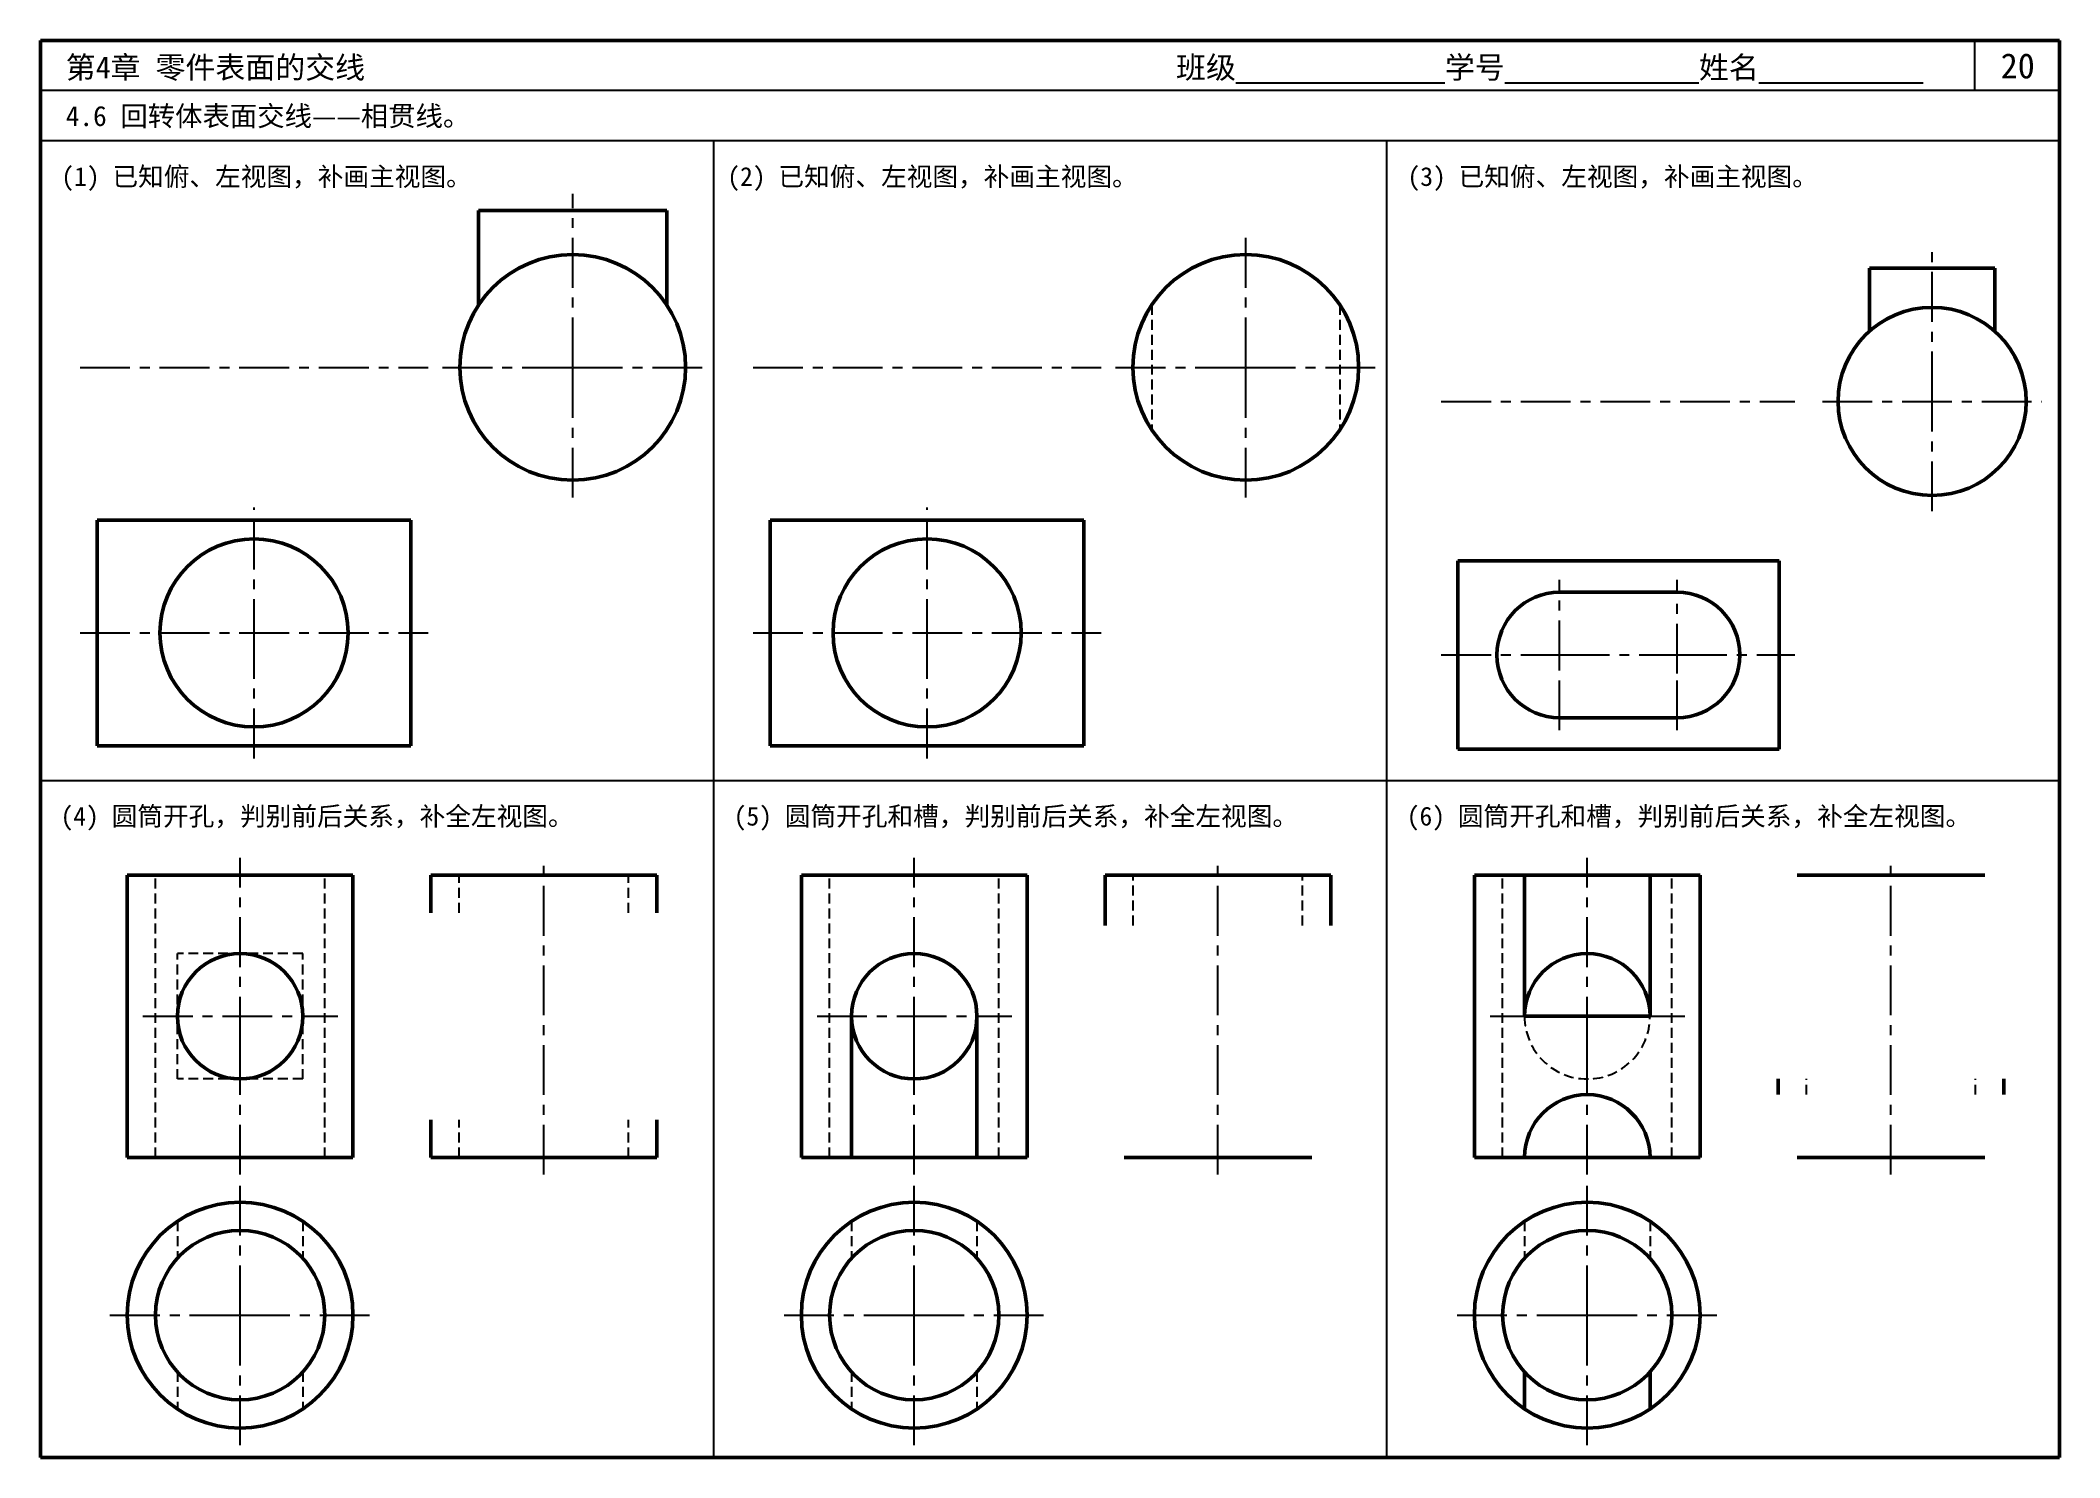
# Model space of a CAD drawing. Header units: millimetres. Extents: x 0 to 322, y 0 to 226.
import ezdxf

# ---------------------------------------------------------------- set-up
doc = ezdxf.new("R2010")
doc.units = ezdxf.units.MM
doc.header["$LTSCALE"] = 0.25
doc.linetypes.add('CENTER', pattern=[50.8, 31.75, -6.35, 6.35, -6.35])
doc.linetypes.add('HIDDEN', pattern=[9.525, 6.35, -3.175])
doc.layers.add('点画线层', color=7, linetype='CENTER')
doc.layers.add('虚线层', color=7, linetype='HIDDEN')
doc.layers.add('粗实线层', color=7, linetype='Continuous', lineweight=50)
doc.styles.add('宋体', font='SimSun.ttf', dxfattribs={"height": 3.5})

msp = doc.modelspace()

# ---------------------------------------------------------------- linework, layer by layer
at = {"lineweight": 50}
for p, q in [((322, 226), (0, 226)), ((0, 226), (0, 0)), ((322, 0), (322, 226)), ((0, 0), (322, 0))]:
    msp.add_line(p, q, dxfattribs=at)
for p, q in [((308.49, 218), (308.49, 226)), ((322, 218), (0, 218)), ((322, 210), (0, 210)), ((107.33, 210), (107.33, 0)), ((214.67, 210), (214.67, 0)), ((0, 108), (322, 108))]:
    msp.add_line(p, q)
at = {"layer": '点画线层'}
for p, q in [((84.89, 173.86), (84.89, 201.53)), ((192.22, 173.86), (192.22, 195.54)), ((301.67, 168.43), (301.67, 192.33)), ((6.32, 173.86), (61.82, 173.86)), ((64.14, 173.86), (84.89, 173.86)), ((84.89, 153.11), (84.89, 173.86)), ((84.89, 173.86), (105.64, 173.86)), ((113.65, 173.86), (169.15, 173.86)), ((171.47, 173.86), (192.22, 173.86)), ((192.22, 153.11), (192.22, 173.86)), ((192.22, 173.86), (212.97, 173.86)), ((223.39, 168.43), (279.77, 168.43)), ((284.17, 168.43), (319.17, 168.43)), ((301.67, 150.93), (301.67, 168.43)), ((34.07, 128.94), (34.07, 151.51)), ((141.4, 128.94), (141.4, 151.51)), ((242.27, 125.55), (242.27, 139.99)), ((261.02, 125.04), (261.02, 139.99)), ((34.07, 111.51), (34.07, 134.1)), ((141.4, 111.51), (141.4, 134.1)), ((6.32, 131.51), (61.82, 131.51)), ((113.65, 131.51), (169.15, 131.51)), ((242.27, 115.99), (242.27, 129.83)), ((261.02, 115.99), (261.02, 129.83)), ((223.39, 127.99), (242.27, 127.99)), ((242.27, 127.99), (261.02, 127.99)), ((261.02, 127.99), (279.77, 127.99)), ((31.85, 65.53), (31.85, 95.63)), ((80.28, 45.13), (80.28, 95.63)), ((139.35, 65.53), (139.35, 95.63)), ((187.78, 45.13), (187.78, 95.63)), ((246.68, 65.53), (246.68, 95.63)), ((295.11, 45.13), (295.11, 95.63)), ((16.35, 70.38), (47.41, 70.38)), ((123.85, 70.38), (154.91, 70.38)), ((231.18, 70.38), (262.24, 70.38)), ((31.85, 45.13), (31.85, 65.53)), ((139.35, 45.13), (139.35, 65.53)), ((246.68, 45.13), (246.68, 65.53)), ((31.85, 22.72), (31.85, 43.47)), ((139.35, 22.72), (139.35, 43.47)), ((246.68, 22.72), (246.68, 43.47)), ((11.1, 22.72), (31.85, 22.72)), ((31.85, 22.72), (52.6, 22.72)), ((31.85, 1.97), (31.85, 22.72)), ((118.6, 22.72), (139.35, 22.72)), ((139.35, 22.72), (160.1, 22.72)), ((139.35, 1.97), (139.35, 22.72)), ((225.93, 22.72), (246.68, 22.72)), ((246.68, 22.72), (267.43, 22.72)), ((246.68, 1.97), (246.68, 22.72))]:
    msp.add_line(p, q, dxfattribs=at)
at = {"layer": '粗实线层'}
for p, q in [((69.89, 198.86), (99.89, 198.86)), ((69.89, 183.81), (69.89, 198.86)), ((99.89, 183.81), (99.89, 198.86)), ((291.67, 189.68), (311.67, 189.68)), ((291.67, 179.61), (291.67, 189.68)), ((311.67, 179.61), (311.67, 189.68)), ((9.07, 149.51), (59.07, 149.51)), ((9.07, 149.51), (9.07, 113.51)), ((59.07, 149.51), (59.07, 113.51)), ((116.4, 149.51), (166.4, 149.51)), ((116.4, 149.51), (116.4, 113.51)), ((166.4, 149.51), (166.4, 113.51)), ((226.02, 112.99), (226.02, 142.99)), ((226.02, 142.99), (277.27, 142.99)), ((277.27, 112.99), (277.27, 142.99)), ((261.02, 137.99), (242.27, 137.99)), ((261.02, 117.99), (242.27, 117.99)), ((59.07, 113.51), (9.07, 113.51)), ((166.4, 113.51), (116.4, 113.51)), ((226.02, 112.99), (277.27, 112.99)), ((13.85, 92.88), (49.85, 92.88)), ((13.85, 47.88), (13.85, 92.88)), ((49.85, 47.88), (49.85, 92.88)), ((62.28, 92.88), (98.28, 92.88)), ((62.28, 86.88), (62.28, 92.88)), ((98.28, 86.88), (98.28, 92.88)), ((121.35, 92.88), (157.35, 92.88)), ((121.35, 47.88), (121.35, 92.88)), ((157.35, 47.88), (157.35, 92.88)), ((169.78, 92.88), (205.78, 92.88)), ((169.78, 84.88), (169.78, 92.88)), ((205.78, 84.88), (205.78, 92.88)), ((228.68, 92.88), (264.68, 92.88)), ((228.68, 47.88), (228.68, 92.88)), ((236.68, 70.38), (236.68, 92.88)), ((256.68, 70.38), (256.68, 92.88)), ((264.68, 47.88), (264.68, 92.88)), ((280.15, 92.88), (310.08, 92.88)), ((129.35, 70.38), (129.35, 47.88)), ((149.35, 70.38), (149.35, 47.88)), ((256.68, 70.38), (236.68, 70.38)), ((277.11, 57.88), (277.11, 60.38)), ((313.11, 57.88), (313.11, 60.38)), ((62.28, 47.88), (62.28, 53.88)), ((98.28, 47.88), (98.28, 53.88)), ((13.85, 47.88), (49.85, 47.88)), ((62.28, 47.88), (98.28, 47.88)), ((121.35, 47.88), (157.35, 47.88)), ((172.81, 47.88), (202.75, 47.88)), ((228.68, 47.88), (264.68, 47.88)), ((280.15, 47.88), (310.08, 47.88)), ((236.68, 13.65), (236.68, 7.75)), ((256.68, 13.65), (256.68, 7.75))]:
    msp.add_line(p, q, dxfattribs=at)
for centre, radius in [((84.89, 173.86), 18), ((192.22, 173.86), 18), ((301.67, 168.43), 15), ((34.07, 131.51), 15), ((141.4, 131.51), 15), ((31.85, 70.38), 10), ((139.35, 70.38), 10), ((31.85, 22.72), 18), ((139.35, 22.72), 18), ((246.68, 22.72), 18), ((31.85, 22.72), 13.5), ((139.35, 22.72), 13.5), ((246.68, 22.72), 13.5)]:
    msp.add_circle(centre, radius, dxfattribs=at)
for centre, start, end in [((242.27, 127.99), 90, 270), ((261.02, 127.99), 270, 90), ((246.68, 70.38), 360, 180), ((246.68, 47.88), 360, 180)]:
    msp.add_arc(centre, 10, start, end, dxfattribs=at)
at = {"layer": '虚线层'}
for p, q in [((177.22, 183.81), (177.22, 163.91)), ((207.22, 183.81), (207.22, 163.91)), ((18.35, 47.88), (18.35, 92.88)), ((45.35, 47.88), (45.35, 92.88)), ((66.78, 86.88), (66.78, 92.88)), ((93.78, 86.88), (93.78, 92.88)), ((125.85, 47.88), (125.85, 92.88)), ((152.85, 47.88), (152.85, 92.88)), ((174.28, 84.88), (174.28, 92.88)), ((201.28, 84.88), (201.28, 92.88)), ((233.18, 47.88), (233.18, 92.88)), ((260.18, 47.88), (260.18, 92.88)), ((21.85, 60.38), (21.85, 80.38)), ((41.85, 80.38), (21.85, 80.38)), ((41.85, 60.38), (41.85, 80.38)), ((41.85, 60.38), (21.85, 60.38)), ((281.61, 57.88), (281.61, 60.38)), ((308.61, 57.88), (308.61, 60.38)), ((66.78, 47.88), (66.78, 53.88)), ((93.78, 47.88), (93.78, 53.88)), ((21.85, 37.68), (21.85, 31.79)), ((41.85, 37.68), (41.85, 31.79)), ((129.35, 37.68), (129.35, 31.79)), ((149.35, 37.68), (149.35, 31.79)), ((236.68, 37.68), (236.68, 31.79)), ((256.68, 37.68), (256.68, 31.79)), ((21.85, 13.65), (21.85, 7.75)), ((41.85, 13.65), (41.85, 7.75)), ((129.35, 13.65), (129.35, 7.75)), ((149.35, 13.65), (149.35, 7.75))]:
    msp.add_line(p, q, dxfattribs=at)
msp.add_arc((246.68, 70.38), 10, 180, 0, dxfattribs=at)

# ---------------------------------------------------------------- texts
at = {"style": '宋体'}
for s, height, p in [('第4章 零件表面的交线', 3.5, (4.05, 219.94)), ('班级%%U              %%U学号%%U             %%U姓名%%U           ', 3.5, (181.1, 219.94)), ('20', 4, (312.6, 219.94)), ('4.6 回转体表面交线——相贯线。', 3.2, (4.05, 212.34)), ('(1) 已知俯、左视图，补画主视图。', 3, (3.33, 202.79)), ('(2) 已知俯、左视图，补画主视图。', 3, (109.53, 202.79)), ('(3) 已知俯、左视图，补画主视图。', 3, (218, 202.79)), ('(4) 圆筒开孔，判别前后关系，补全左视图。', 3, (3.21, 100.79)), ('(5) 圆筒开孔和槽，判别前后关系，补全左视图。', 3, (110.55, 100.79)), ('(6) 圆筒开孔和槽，判别前后关系，补全左视图。', 3, (217.88, 100.79))]:
    msp.add_text(s, height=height, dxfattribs=at).set_placement(p)

doc.saveas('drawing.dxf')
